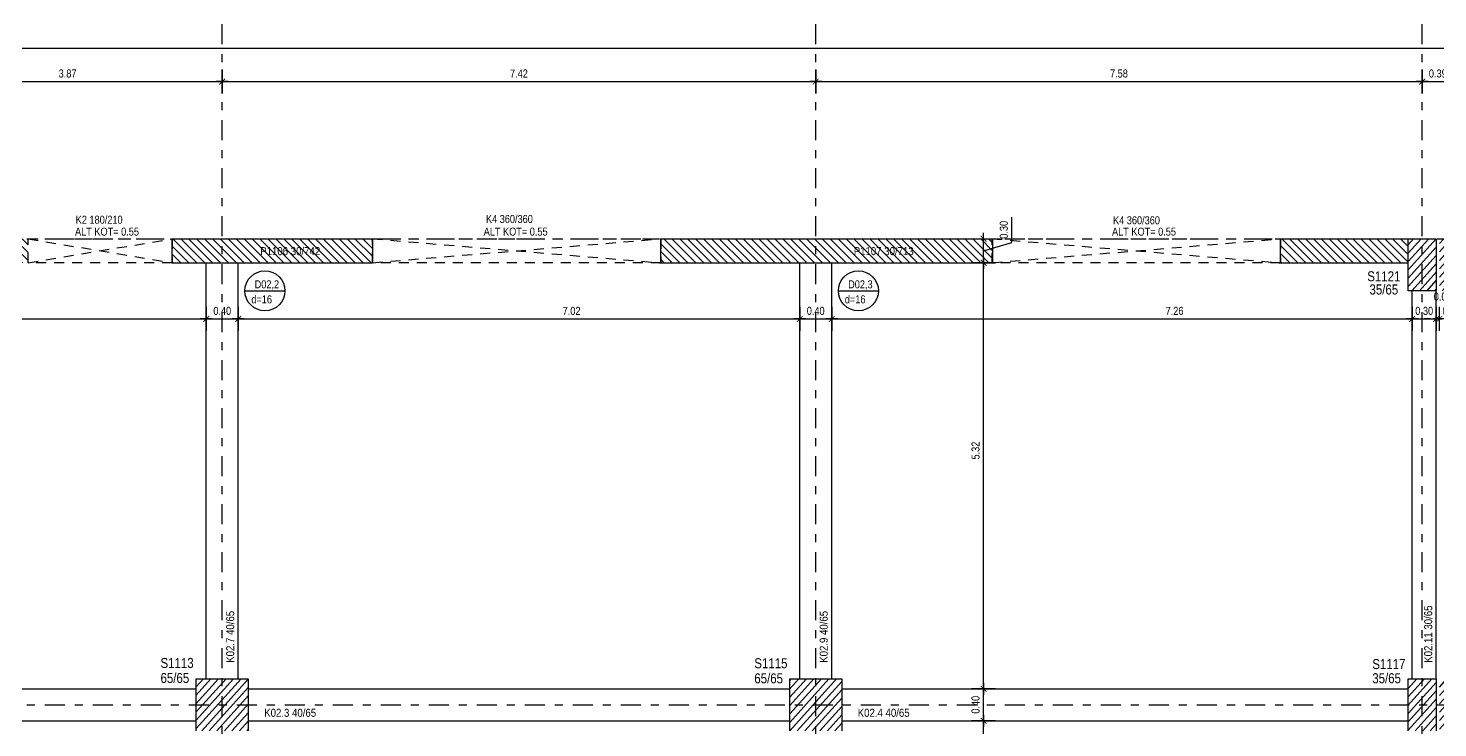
# Model space of a CAD drawing. Header units: metres. Extents: x 419734 to 420376, y 4564732 to 4565123.
# Drawn here: x 419997.74 to 420015.35, y 4565100 to 4565108.75 of the extents above; entities that cross this region are included whole.
import ezdxf

# ---------------------------------------------------------------- set-up
doc = ezdxf.new("R2010")
doc.units = ezdxf.units.M
doc.linetypes.add('NASCOSTA', pattern=[0.375, 0.25, -0.125])
doc.linetypes.add('TRATTO-PUNTO', pattern=[1, 0.5, -0.25, 0, -0.25])
doc.layers.get('Defpoints').update_dxf_attribs({"color": 5})
for name, color, linetype in [('SW_ASSI', 7, 'TRATTO-PUNTO'), ('SW_DIM', 33, 'Continuous'), ('SW_MAGRONE', 2, 'Continuous'), ('SW_SEZIONI_CARPENTERIA', 4, 'Continuous'), ('SW_TRATT_GRIGIO', 252, 'NASCOSTA'), ('SW_TRATTEGGIO_252', 252, 'Continuous'), ('SW_TXT_TESTI', 1, 'Continuous')]:
    doc.layers.add(name, color=color, linetype=linetype)
doc.styles.add('SWS', font='ARIALN.TTF')
doc.dimstyles.new('DIM-SW-50_m', dxfattribs={"dimtxt": 0.1, "dimasz": 0.075, "dimexe": 0.125, "dimexo": 0.125, "dimgap": 0.05, "dimtad": 1, "dimzin": 1, "dimdsep": 46, "dimtxsty": 'SWS', "dimblk1": 'D', "dimblk2": 'D', "dimsah": 1, "dimcen": 0.0075, "dimdle": 0.0625, "dimse1": 1, "dimse2": 1, "dimclrd": 256, "dimclre": 256, "dimclrt": 256, "dimazin": 0, "dimtfac": 0.75, "dimtmove": 1, "dimatfit": 3, "dimldrblk": 'D', "dimfxl": 0.125, "dimtvp": 1.5, "dimtolj": 1, "dimtzin": 0, "dimarcsym": 0})

# ---------------------------------------------------------------- blocks, each defined once
blk = doc.blocks.new('D')
for p, q in [((-1, 0), (1, 0)), ((0, 2), (0, -2))]:
    blk.add_line(p, q)
at = {"const_width": 0.141}
blk.add_lwpolyline([(0.48, 0.48), (-0.48, -0.48)], dxfattribs=at)
blk = doc.blocks.new('*D744')
at = {"layer": 'Defpoints', "color": 0, "ltscale": 0.5, "transparency": 16777216}
for p in [(419992.506, 4565104.951), (419999.962, 4565105.113), (419999.962, 4565105.113)]:
    blk.add_point(p, dxfattribs=at)
at = {"layer": 'SW_DIM', "lineweight": -2, "ltscale": 0.5, "transparency": 16777216}
blk.add_line((419992.581, 4565105.113), (419999.887, 4565105.113), dxfattribs=at)
at = {"layer": 'SW_DIM', "lineweight": -2, "ltscale": 0.5, "transparency": 16777216, "xscale": 0.075, "yscale": 0.075, "zscale": 0.075, "rotation": 180}
blk.add_blockref('D', (419992.506, 4565105.113), dxfattribs=at)
at = {"layer": 'SW_DIM', "lineweight": -2, "ltscale": 0.5, "transparency": 16777216, "xscale": 0.075, "yscale": 0.075, "zscale": 0.075}
blk.add_blockref('D', (419999.962, 4565105.113), dxfattribs=at)
at = {"layer": 'SW_DIM', "ltscale": 0.5, "transparency": 16777216, "insert": (419996.784, 4565105.214), "char_height": 0.1, "attachment_point": 5, "style": 'SWS'}
blk.add_mtext('\\A1;7.46', dxfattribs=at)
blk = doc.blocks.new('*D745')
at = {"layer": 'Defpoints', "color": 0, "ltscale": 0.5, "transparency": 16777216}
for p in [(419999.962, 4565105.113), (420000.362, 4565105.113), (420000.362, 4565105.113)]:
    blk.add_point(p, dxfattribs=at)
at = {"layer": 'SW_DIM', "lineweight": -2, "ltscale": 0.5, "transparency": 16777216}
blk.add_line((420000.037, 4565105.113), (420000.287, 4565105.113), dxfattribs=at)
at = {"layer": 'SW_DIM', "lineweight": -2, "ltscale": 0.5, "transparency": 16777216, "xscale": 0.075, "yscale": 0.075, "zscale": 0.075, "rotation": 180}
blk.add_blockref('D', (419999.962, 4565105.113), dxfattribs=at)
at = {"layer": 'SW_DIM', "lineweight": -2, "ltscale": 0.5, "transparency": 16777216, "xscale": 0.075, "yscale": 0.075, "zscale": 0.075}
blk.add_blockref('D', (420000.362, 4565105.113), dxfattribs=at)
at = {"layer": 'SW_DIM', "ltscale": 0.5, "transparency": 16777216, "insert": (420000.162, 4565105.214), "char_height": 0.1, "attachment_point": 5, "style": 'SWS'}
blk.add_mtext('\\A1;0.40', dxfattribs=at)
blk = doc.blocks.new('*D746')
at = {"layer": 'Defpoints', "color": 0, "ltscale": 0.5, "transparency": 16777216}
for p in [(420000.362, 4565105.113), (420007.379, 4565105.113), (420007.379, 4565105.113)]:
    blk.add_point(p, dxfattribs=at)
at = {"layer": 'SW_DIM', "lineweight": -2, "ltscale": 0.5, "transparency": 16777216}
blk.add_line((420000.437, 4565105.113), (420007.304, 4565105.113), dxfattribs=at)
at = {"layer": 'SW_DIM', "lineweight": -2, "ltscale": 0.5, "transparency": 16777216, "xscale": 0.075, "yscale": 0.075, "zscale": 0.075, "rotation": 180}
blk.add_blockref('D', (420000.362, 4565105.113), dxfattribs=at)
at = {"layer": 'SW_DIM', "lineweight": -2, "ltscale": 0.5, "transparency": 16777216, "xscale": 0.075, "yscale": 0.075, "zscale": 0.075}
blk.add_blockref('D', (420007.379, 4565105.113), dxfattribs=at)
at = {"layer": 'SW_DIM', "ltscale": 0.5, "transparency": 16777216, "insert": (420004.528, 4565105.214), "char_height": 0.1, "attachment_point": 5, "style": 'SWS'}
blk.add_mtext('\\A1;7.02', dxfattribs=at)
blk = doc.blocks.new('*D747')
at = {"layer": 'Defpoints', "color": 0, "ltscale": 0.5, "transparency": 16777216}
for p in [(420007.379, 4565105.113), (420007.779, 4565105.113), (420007.779, 4565105.113)]:
    blk.add_point(p, dxfattribs=at)
at = {"layer": 'SW_DIM', "lineweight": -2, "ltscale": 0.5, "transparency": 16777216}
blk.add_line((420007.454, 4565105.113), (420007.704, 4565105.113), dxfattribs=at)
at = {"layer": 'SW_DIM', "lineweight": -2, "ltscale": 0.5, "transparency": 16777216, "xscale": 0.075, "yscale": 0.075, "zscale": 0.075, "rotation": 180}
blk.add_blockref('D', (420007.379, 4565105.113), dxfattribs=at)
at = {"layer": 'SW_DIM', "lineweight": -2, "ltscale": 0.5, "transparency": 16777216, "xscale": 0.075, "yscale": 0.075, "zscale": 0.075}
blk.add_blockref('D', (420007.779, 4565105.113), dxfattribs=at)
at = {"layer": 'SW_DIM', "ltscale": 0.5, "transparency": 16777216, "insert": (420007.579, 4565105.214), "char_height": 0.1, "attachment_point": 5, "style": 'SWS'}
blk.add_mtext('\\A1;0.40', dxfattribs=at)
blk = doc.blocks.new('*D748')
at = {"layer": 'Defpoints', "color": 0, "ltscale": 0.5, "transparency": 16777216}
for p in [(420007.779, 4565105.113), (420015.034, 4565105.113), (420015.034, 4565105.113)]:
    blk.add_point(p, dxfattribs=at)
at = {"layer": 'SW_DIM', "lineweight": -2, "ltscale": 0.5, "transparency": 16777216}
blk.add_line((420007.854, 4565105.113), (420014.959, 4565105.113), dxfattribs=at)
at = {"layer": 'SW_DIM', "lineweight": -2, "ltscale": 0.5, "transparency": 16777216, "xscale": 0.075, "yscale": 0.075, "zscale": 0.075, "rotation": 180}
blk.add_blockref('D', (420007.779, 4565105.113), dxfattribs=at)
at = {"layer": 'SW_DIM', "lineweight": -2, "ltscale": 0.5, "transparency": 16777216, "xscale": 0.075, "yscale": 0.075, "zscale": 0.075}
blk.add_blockref('D', (420015.034, 4565105.113), dxfattribs=at)
at = {"layer": 'SW_DIM', "ltscale": 0.5, "transparency": 16777216, "insert": (420012.064, 4565105.214), "char_height": 0.1, "attachment_point": 5, "style": 'SWS'}
blk.add_mtext('\\A1;7.26', dxfattribs=at)
blk = doc.blocks.new('*D749')
at = {"layer": 'Defpoints', "color": 0, "ltscale": 0.5, "transparency": 16777216}
for p in [(420015.034, 4565105.113), (420015.334, 4565105.113), (420015.334, 4565105.113)]:
    blk.add_point(p, dxfattribs=at)
at = {"layer": 'SW_DIM', "lineweight": -2, "ltscale": 0.5, "transparency": 16777216}
blk.add_line((420015.109, 4565105.113), (420015.259, 4565105.113), dxfattribs=at)
at = {"layer": 'SW_DIM', "lineweight": -2, "ltscale": 0.5, "transparency": 16777216, "xscale": 0.075, "yscale": 0.075, "zscale": 0.075, "rotation": 180}
blk.add_blockref('D', (420015.034, 4565105.113), dxfattribs=at)
at = {"layer": 'SW_DIM', "lineweight": -2, "ltscale": 0.5, "transparency": 16777216, "xscale": 0.075, "yscale": 0.075, "zscale": 0.075}
blk.add_blockref('D', (420015.334, 4565105.113), dxfattribs=at)
at = {"layer": 'SW_DIM', "ltscale": 0.5, "transparency": 16777216, "insert": (420015.184, 4565105.214), "char_height": 0.1, "attachment_point": 5, "style": 'SWS'}
blk.add_mtext('\\A1;0.30', dxfattribs=at)
blk = doc.blocks.new('*D750')
at = {"layer": 'Defpoints', "color": 0, "ltscale": 0.5, "transparency": 16777216}
for p in [(420015.334, 4565105.113), (420015.374, 4565105.113), (420015.374, 4565105.113)]:
    blk.add_point(p, dxfattribs=at)
at = {"layer": 'SW_DIM', "lineweight": -2, "ltscale": 0.5, "transparency": 16777216}
for p, q in [((420015.259, 4565105.113), (420015.184, 4565105.113)), ((420015.334, 4565105.113), (420015.374, 4565105.113)), ((420015.449, 4565105.113), (420015.524, 4565105.113))]:
    blk.add_line(p, q, dxfattribs=at)
at = {"layer": 'SW_DIM', "lineweight": -2, "ltscale": 0.5, "transparency": 16777216, "xscale": 0.075, "yscale": 0.075, "zscale": 0.075}
blk.add_blockref('D', (420015.334, 4565105.113), dxfattribs=at)
at = {"layer": 'SW_DIM', "lineweight": -2, "ltscale": 0.5, "transparency": 16777216, "xscale": 0.075, "yscale": 0.075, "zscale": 0.075, "rotation": 180}
blk.add_blockref('D', (420015.374, 4565105.113), dxfattribs=at)
at = {"layer": 'SW_DIM', "ltscale": 0.5, "transparency": 16777216, "insert": (420015.415, 4565105.393), "char_height": 0.1, "attachment_point": 5, "style": 'SWS'}
blk.add_mtext('\\A1;0.04', dxfattribs=at)
blk = doc.blocks.new('*D751')
at = {"layer": 'Defpoints', "color": 0, "ltscale": 0.5, "transparency": 16777216}
for p in [(420015.374, 4565105.113), (420015.674, 4565105.113), (420015.674, 4565105.113)]:
    blk.add_point(p, dxfattribs=at)
at = {"layer": 'SW_DIM', "lineweight": -2, "ltscale": 0.5, "transparency": 16777216}
blk.add_line((420015.449, 4565105.113), (420015.599, 4565105.113), dxfattribs=at)
at = {"layer": 'SW_DIM', "lineweight": -2, "ltscale": 0.5, "transparency": 16777216, "xscale": 0.075, "yscale": 0.075, "zscale": 0.075, "rotation": 180}
blk.add_blockref('D', (420015.374, 4565105.113), dxfattribs=at)
at = {"layer": 'SW_DIM', "lineweight": -2, "ltscale": 0.5, "transparency": 16777216, "xscale": 0.075, "yscale": 0.075, "zscale": 0.075}
blk.add_blockref('D', (420015.674, 4565105.113), dxfattribs=at)
at = {"layer": 'SW_DIM', "ltscale": 0.5, "transparency": 16777216, "insert": (420015.524, 4565105.214), "char_height": 0.1, "attachment_point": 5, "style": 'SWS'}
blk.add_mtext('\\A1;0.30', dxfattribs=at)
blk = doc.blocks.new('*D789')
at = {"layer": 'Defpoints', "color": 0, "ltscale": 0.5, "transparency": 16777216}
for p in [(420009.678, 4565100.091), (420009.678, 4565100.091), (420009.818, 4565093.266)]:
    blk.add_point(p, dxfattribs=at)
at = {"layer": 'SW_DIM', "lineweight": -2, "ltscale": 0.5, "transparency": 16777216}
blk.add_line((420009.678, 4565093.341), (420009.678, 4565100.016), dxfattribs=at)
at = {"layer": 'SW_DIM', "lineweight": -2, "ltscale": 0.5, "transparency": 16777216, "xscale": 0.075, "yscale": 0.075, "zscale": 0.075}
for p, rotation in [((420009.678, 4565100.091), 90), ((420009.678, 4565093.266), 270)]:
    blk.add_blockref('D', p, dxfattribs=dict(at, rotation=rotation))
at = {"layer": 'SW_DIM', "ltscale": 0.5, "transparency": 16777216, "insert": (420009.577, 4565097.203), "char_height": 0.1, "attachment_point": 5, "rotation": 90, "style": 'SWS'}
blk.add_mtext('\\A1;6.83', dxfattribs=at)
blk = doc.blocks.new('*D790')
at = {"layer": 'Defpoints', "color": 0, "ltscale": 0.5, "transparency": 16777216}
for p in [(420009.678, 4565100.491), (420009.678, 4565100.491), (420009.678, 4565100.091)]:
    blk.add_point(p, dxfattribs=at)
at = {"layer": 'SW_DIM', "lineweight": -2, "ltscale": 0.5, "transparency": 16777216}
blk.add_line((420009.678, 4565100.166), (420009.678, 4565100.416), dxfattribs=at)
at = {"layer": 'SW_DIM', "lineweight": -2, "ltscale": 0.5, "transparency": 16777216, "xscale": 0.075, "yscale": 0.075, "zscale": 0.075}
for p, rotation in [((420009.678, 4565100.491), 90), ((420009.678, 4565100.091), 270)]:
    blk.add_blockref('D', p, dxfattribs=dict(at, rotation=rotation))
at = {"layer": 'SW_DIM', "ltscale": 0.5, "transparency": 16777216, "insert": (420009.577, 4565100.291), "char_height": 0.1, "attachment_point": 5, "rotation": 90, "style": 'SWS'}
blk.add_mtext('\\A1;0.40', dxfattribs=at)
blk = doc.blocks.new('*D791')
at = {"layer": 'Defpoints', "color": 0, "ltscale": 0.5, "transparency": 16777216}
for p in [(420009.448, 4565105.816), (420009.678, 4565105.816), (420009.678, 4565100.491)]:
    blk.add_point(p, dxfattribs=at)
at = {"layer": 'SW_DIM', "lineweight": -2, "ltscale": 0.5, "transparency": 16777216}
blk.add_line((420009.678, 4565100.566), (420009.678, 4565105.741), dxfattribs=at)
at = {"layer": 'SW_DIM', "lineweight": -2, "ltscale": 0.5, "transparency": 16777216, "xscale": 0.075, "yscale": 0.075, "zscale": 0.075}
for p, rotation in [((420009.678, 4565105.816), 90), ((420009.678, 4565100.491), 270)]:
    blk.add_blockref('D', p, dxfattribs=dict(at, rotation=rotation))
at = {"layer": 'SW_DIM', "ltscale": 0.5, "transparency": 16777216, "insert": (420009.577, 4565103.468), "char_height": 0.1, "attachment_point": 5, "rotation": 90, "style": 'SWS'}
blk.add_mtext('\\A1;5.32', dxfattribs=at)
blk = doc.blocks.new('*D792')
at = {"layer": 'Defpoints', "color": 0, "ltscale": 0.5, "transparency": 16777216}
for p in [(420009.448, 4565106.116), (420009.678, 4565106.116), (420009.448, 4565105.816)]:
    blk.add_point(p, dxfattribs=at)
at = {"layer": 'SW_DIM', "lineweight": -2, "ltscale": 0.5, "transparency": 16777216}
for p, q in [((420010.031, 4565106.071), (420010.031, 4565106.384)), ((420009.678, 4565105.966), (420010.031, 4565106.071)), ((420009.678, 4565105.891), (420009.678, 4565106.041))]:
    blk.add_line(p, q, dxfattribs=at)
at = {"layer": 'SW_DIM', "lineweight": -2, "ltscale": 0.5, "transparency": 16777216, "xscale": 0.075, "yscale": 0.075, "zscale": 0.075}
for p, rotation in [((420009.678, 4565106.116), 90), ((420009.678, 4565105.816), 270)]:
    blk.add_blockref('D', p, dxfattribs=dict(at, rotation=rotation))
at = {"layer": 'SW_DIM', "ltscale": 0.5, "transparency": 16777216, "insert": (420009.93, 4565106.228), "char_height": 0.1, "attachment_point": 5, "rotation": 90, "style": 'SWS'}
blk.add_mtext('\\A1;0.30', dxfattribs=at)
blk = doc.blocks.new('*D809')
at = {"layer": 'Defpoints', "color": 0, "ltscale": 0.5, "transparency": 16777216}
for p in [(420000.162, 4565108.08), (420000.162, 4565107.596), (419996.297, 4565106.116)]:
    blk.add_point(p, dxfattribs=at)
at = {"layer": 'SW_DIM', "lineweight": -2, "ltscale": 0.5, "transparency": 16777216}
blk.add_line((419996.372, 4565108.08), (420000.087, 4565108.08), dxfattribs=at)
at = {"layer": 'SW_DIM', "lineweight": -2, "ltscale": 0.5, "transparency": 16777216, "xscale": 0.075, "yscale": 0.075, "zscale": 0.075, "rotation": 180}
blk.add_blockref('D', (419996.297, 4565108.08), dxfattribs=at)
at = {"layer": 'SW_DIM', "lineweight": -2, "ltscale": 0.5, "transparency": 16777216, "xscale": 0.075, "yscale": 0.075, "zscale": 0.075}
blk.add_blockref('D', (420000.162, 4565108.08), dxfattribs=at)
at = {"layer": 'SW_DIM', "ltscale": 0.5, "transparency": 16777216, "insert": (419998.229, 4565108.181), "char_height": 0.1, "attachment_point": 5, "style": 'SWS'}
blk.add_mtext('\\A1;3.87', dxfattribs=at)
blk = doc.blocks.new('*D810')
at = {"layer": 'Defpoints', "color": 0, "ltscale": 0.5, "transparency": 16777216}
for p in [(420007.579, 4565108.08), (420000.162, 4565107.596), (420007.579, 4565107.645)]:
    blk.add_point(p, dxfattribs=at)
at = {"layer": 'SW_DIM', "lineweight": -2, "ltscale": 0.5, "transparency": 16777216}
blk.add_line((420000.237, 4565108.08), (420007.504, 4565108.08), dxfattribs=at)
at = {"layer": 'SW_DIM', "lineweight": -2, "ltscale": 0.5, "transparency": 16777216, "xscale": 0.075, "yscale": 0.075, "zscale": 0.075, "rotation": 180}
blk.add_blockref('D', (420000.162, 4565108.08), dxfattribs=at)
at = {"layer": 'SW_DIM', "lineweight": -2, "ltscale": 0.5, "transparency": 16777216, "xscale": 0.075, "yscale": 0.075, "zscale": 0.075}
blk.add_blockref('D', (420007.579, 4565108.08), dxfattribs=at)
at = {"layer": 'SW_DIM', "ltscale": 0.5, "transparency": 16777216, "insert": (420003.87, 4565108.181), "char_height": 0.1, "attachment_point": 5, "style": 'SWS'}
blk.add_mtext('\\A1;7.42', dxfattribs=at)
blk = doc.blocks.new('*D811')
at = {"layer": 'Defpoints', "color": 0, "ltscale": 0.5, "transparency": 16777216}
for p in [(420015.159, 4565108.08), (420007.579, 4565107.645), (420015.159, 4565107.653)]:
    blk.add_point(p, dxfattribs=at)
at = {"layer": 'SW_DIM', "lineweight": -2, "ltscale": 0.5, "transparency": 16777216}
blk.add_line((420007.654, 4565108.08), (420015.084, 4565108.08), dxfattribs=at)
at = {"layer": 'SW_DIM', "lineweight": -2, "ltscale": 0.5, "transparency": 16777216, "xscale": 0.075, "yscale": 0.075, "zscale": 0.075, "rotation": 180}
blk.add_blockref('D', (420007.579, 4565108.08), dxfattribs=at)
at = {"layer": 'SW_DIM', "lineweight": -2, "ltscale": 0.5, "transparency": 16777216, "xscale": 0.075, "yscale": 0.075, "zscale": 0.075}
blk.add_blockref('D', (420015.159, 4565108.08), dxfattribs=at)
at = {"layer": 'SW_DIM', "ltscale": 0.5, "transparency": 16777216, "insert": (420011.369, 4565108.181), "char_height": 0.1, "attachment_point": 5, "style": 'SWS'}
blk.add_mtext('\\A1;7.58', dxfattribs=at)
blk = doc.blocks.new('*D812')
at = {"layer": 'Defpoints', "color": 0, "ltscale": 0.5, "transparency": 16777216}
for p in [(420015.549, 4565108.08), (420015.159, 4565107.653), (420015.549, 4565107.668)]:
    blk.add_point(p, dxfattribs=at)
at = {"layer": 'SW_DIM', "lineweight": -2, "ltscale": 0.5, "transparency": 16777216}
blk.add_line((420015.234, 4565108.08), (420015.474, 4565108.08), dxfattribs=at)
at = {"layer": 'SW_DIM', "lineweight": -2, "ltscale": 0.5, "transparency": 16777216, "xscale": 0.075, "yscale": 0.075, "zscale": 0.075, "rotation": 180}
blk.add_blockref('D', (420015.159, 4565108.08), dxfattribs=at)
at = {"layer": 'SW_DIM', "lineweight": -2, "ltscale": 0.5, "transparency": 16777216, "xscale": 0.075, "yscale": 0.075, "zscale": 0.075}
blk.add_blockref('D', (420015.549, 4565108.08), dxfattribs=at)
at = {"layer": 'SW_DIM', "ltscale": 0.5, "transparency": 16777216, "insert": (420015.354, 4565108.181), "char_height": 0.1, "attachment_point": 5, "style": 'SWS'}
blk.add_mtext('\\A1;0.39', dxfattribs=at)
blk = doc.blocks.new('*D818')
at = {"layer": 'Defpoints', "color": 0, "ltscale": 0.5, "transparency": 16777216}
for p in [(419992.206, 4565108.494), (419992.206, 4565107.808), (420040.679, 4565107.808)]:
    blk.add_point(p, dxfattribs=at)
at = {"layer": 'SW_DIM', "lineweight": -2, "ltscale": 0.5, "transparency": 16777216}
blk.add_line((420040.604, 4565108.494), (419992.281, 4565108.494), dxfattribs=at)
at = {"layer": 'SW_DIM', "lineweight": -2, "ltscale": 0.5, "transparency": 16777216, "xscale": 0.075, "yscale": 0.075, "zscale": 0.075, "rotation": 180}
blk.add_blockref('D', (419992.206, 4565108.494), dxfattribs=at)
at = {"layer": 'SW_DIM', "lineweight": -2, "ltscale": 0.5, "transparency": 16777216, "xscale": 0.075, "yscale": 0.075, "zscale": 0.075}
blk.add_blockref('D', (420040.679, 4565108.494), dxfattribs=at)
at = {"layer": 'SW_DIM', "ltscale": 0.5, "transparency": 16777216, "insert": (420016.443, 4565108.595), "char_height": 0.1, "attachment_point": 5, "style": 'SWS'}
blk.add_mtext('\\A1;48.47', dxfattribs=at)

msp = doc.modelspace()

# ---------------------------------------------------------------- hatches: boundary and pattern name
at = {"layer": 'SW_TRATTEGGIO_252'}
h = msp.add_hatch(dxfattribs=at)
h.set_pattern_fill('_USER', color=256, scale=0.07, angle=228, pattern_type=0)
h.set_pattern_definition([(228, (419964.381146, 4565248.29178), (0.052020138, -0.046839142), [])])
h.paths.add_polyline_path([(419992.55641, 4565100.61554), (419992.20641, 4565100.61554), (419992.20641, 4565099.96554), (419992.55641, 4565099.96554)])
h.paths.add_polyline_path([(419999.83667, 4565099.96554), (420000.48667, 4565099.96554), (420000.48667, 4565100.61554), (419999.83667, 4565100.61554)])
h.paths.add_polyline_path([(420007.90409, 4565100.61554), (420007.25409, 4565100.61554), (420007.25409, 4565099.96554), (420007.90409, 4565099.96554)])
h.paths.add_polyline_path([(420015.33413, 4565100.61554), (420014.98413, 4565100.61554), (420014.98413, 4565099.96554), (420015.33413, 4565099.96554)])
h.paths.add_polyline_path([(420015.37413, 4565099.96554), (420015.72413, 4565099.96554), (420015.72413, 4565100.61554), (420015.37413, 4565100.61554)])
h.paths.add_polyline_path([(420015.72413, 4565106.11554), (420015.37413, 4565106.11554), (420015.37413, 4565105.46554), (420015.72413, 4565105.46554)])
h.paths.add_polyline_path([(420014.98413, 4565105.46554), (420015.33413, 4565105.46554), (420015.33413, 4565106.11554), (420014.98413, 4565106.11554)])
h.paths.add_polyline_path([(420015.72413, 4565093.61554), (420015.37413, 4565093.61554), (420015.37413, 4565092.96554), (420015.72413, 4565092.96554)])
h.paths.add_polyline_path([(420015.33413, 4565093.61554), (420014.98413, 4565093.61554), (420014.98413, 4565092.96554), (420015.33413, 4565092.96554)])
h.paths.add_polyline_path([(420000.48667, 4565093.31554), (419999.83667, 4565093.31554), (419999.83667, 4565092.96554), (420000.48667, 4565092.96554)])
h.paths.add_polyline_path([(420021.80413, 4565093.31554), (420021.15413, 4565093.31554), (420021.15413, 4565092.96554), (420021.80413, 4565092.96554)])
h = msp.add_hatch(dxfattribs=at)
h.set_pattern_fill('_USER', color=256, scale=0.07, angle=135, pattern_type=0)
h.set_pattern_definition([(135, (419964.381146, 4565248.29178), (-0.049497475, -0.049497475), [])])
h.paths.add_polyline_path([(420036.22913, 4565105.81554), (420037.10413, 4565105.81554), (420037.10413, 4565106.11554), (420035.82934, 4565106.11554), (420035.05413, 4565106.11554), (420035.05413, 4565105.81554), (420035.82934, 4565105.81554), (420035.92913, 4565105.81554), (420035.92913, 4565100.31554), (420031.67913, 4565100.31554), (420031.67913, 4565105.81554), (420032.65413, 4565105.81554), (420032.65413, 4565106.11554), (420031.27934, 4565106.11554), (420030.50413, 4565106.11554), (420030.50413, 4565105.81554), (420031.27934, 4565105.81554), (420031.37913, 4565105.81554), (420031.37913, 4565100.31554), (420027.12913, 4565100.31554), (420027.12913, 4565105.81554), (420028.10413, 4565105.81554), (420028.10413, 4565106.11554), (420026.72934, 4565106.11554), (420025.45413, 4565106.11554), (420025.45413, 4565105.81554), (420026.72934, 4565105.81554), (420026.82913, 4565105.81554), (420026.82913, 4565100.31554), (420021.57913, 4565100.31554), (420021.57913, 4565105.81554), (420023.05413, 4565105.81554), (420023.05413, 4565106.11554), (420021.17934, 4565106.11554), (420020.87913, 4565106.11554), (420020.87913, 4565105.81554), (420021.17934, 4565105.81554), (420021.27913, 4565105.81554), (420021.27913, 4565100.01554), (420027.12913, 4565100.01554), (420031.37913, 4565100.01554), (420031.67913, 4565100.01554), (420036.22913, 4565100.01554)])
h.paths.add_polyline_path([(420040.67913, 4565106.11554), (420039.50413, 4565106.11554), (420039.50413, 4565105.81554), (420040.37913, 4565105.81554), (420040.37913, 4565103.81554), (420040.67913, 4565103.81554)])
h.paths.add_polyline_path([(420040.67913, 4565100.61554), (420040.67913, 4565102.61554), (420040.37913, 4565102.61554), (420040.37913, 4565100.61554), (420040.37913, 4565096.46554), (420040.67913, 4565096.46554)])
h.paths.add_polyline_path([(420040.67913, 4565095.26554), (420040.37913, 4565095.26554), (420040.37913, 4565093.26554), (420039.87913, 4565093.26554), (420039.87913, 4565092.96554), (420040.67913, 4565092.96554)])
h.paths.add_polyline_path([(420037.47913, 4565093.26554), (420035.82934, 4565093.26554), (420034.57913, 4565093.26554), (420034.57913, 4565092.96554), (420035.82934, 4565092.96554), (420037.47913, 4565092.96554)])
h.paths.add_polyline_path([(420032.17913, 4565093.26554), (420031.27934, 4565093.26554), (420029.87913, 4565093.26554), (420029.87913, 4565092.96554), (420031.27934, 4565092.96554), (420032.17913, 4565092.96554)])
h.paths.add_polyline_path([(420028.67913, 4565093.26554), (420026.72934, 4565093.26554), (420026.42913, 4565093.26554), (420026.42913, 4565092.96554), (420026.72934, 4565092.96554), (420028.67913, 4565092.96554)])
h.paths.add_polyline_path([(420024.02913, 4565093.26554), (420023.37913, 4565093.26554), (420023.37913, 4565092.96554), (420024.02913, 4565092.96554)])
h.paths.add_polyline_path([(420022.17913, 4565093.26554), (420021.80413, 4565093.26554), (420021.80413, 4565092.96554), (420022.17913, 4565092.96554)])
h.paths.add_polyline_path([(420021.15413, 4565093.26554), (420020.87913, 4565093.26554), (420020.87913, 4565092.96554), (420021.15413, 4565092.96554)])
h.paths.add_polyline_path([(420018.47913, 4565093.26554), (420017.20313, 4565093.26554), (420017.20313, 4565092.96554), (420018.47913, 4565092.96554)])
h.paths.add_polyline_path([(420016.00313, 4565093.26554), (420015.72413, 4565093.26554), (420015.72413, 4565092.96554), (420016.00313, 4565092.96554)])
h.paths.add_polyline_path([(420014.98413, 4565093.26554), (420014.88413, 4565093.26554), (420014.88413, 4565092.96554), (420014.98413, 4565092.96554)])
h.paths.add_polyline_path([(420013.82413, 4565093.26554), (420013.3899, 4565093.26554), (420013.3899, 4565092.96554), (420013.82413, 4565092.96554)])
h.paths.add_polyline_path([(420009.7859, 4565093.26554), (420007.8543, 4565093.26554), (420005.69347, 4565093.26554), (420005.69347, 4565092.96554), (420007.8543, 4565092.96554), (420009.7859, 4565092.96554)])
h.paths.add_polyline_path([(420002.08947, 4565093.26554), (420000.48667, 4565093.26554), (420000.48667, 4565092.96554), (420002.08947, 4565092.96554)])
h.paths.add_polyline_path([(419999.83667, 4565093.26554), (419998.77675, 4565093.26554), (419998.77675, 4565092.96554), (419999.83667, 4565092.96554)])
h.paths.add_polyline_path([(419997.57675, 4565093.26554), (419996.57175, 4565093.26554), (419995.40641, 4565093.26554), (419995.40641, 4565092.96554), (419996.57175, 4565092.96554), (419997.57675, 4565092.96554)])
h.paths.add_polyline_path([(419993.00641, 4565093.26554), (419992.50641, 4565093.26554), (419992.50641, 4565095.26554), (419992.20641, 4565095.26554), (419992.20641, 4565092.96554), (419993.00641, 4565092.96554)])
h.paths.add_polyline_path([(419992.50641, 4565099.96554), (419992.20641, 4565099.96554), (419992.20641, 4565096.46554), (419992.50641, 4565096.46554)])
h.paths.add_polyline_path([(419992.50641, 4565102.61554), (419992.20641, 4565102.61554), (419992.20641, 4565100.61554), (419992.50641, 4565100.61554)])
h.paths.add_polyline_path([(419995.48641, 4565106.11554), (419992.20641, 4565106.11554), (419992.20641, 4565103.81554), (419992.50641, 4565103.81554), (419992.50641, 4565105.81554), (419995.48641, 4565105.81554)])
h.paths.add_polyline_path([(419997.73667, 4565106.11554), (419996.68641, 4565106.11554), (419996.68641, 4565105.81554), (419997.73667, 4565105.81554)])
h.paths.add_polyline_path([(420002.03967, 4565106.11554), (420000.43688, 4565106.11554), (419999.53667, 4565106.11554), (419999.53667, 4565105.81554), (420000.43688, 4565105.81554), (420002.03967, 4565105.81554)])
h.paths.add_polyline_path([(420009.7899, 4565106.11554), (420007.85409, 4565106.11554), (420005.64367, 4565106.11554), (420005.64367, 4565105.81554), (420007.85409, 4565105.81554), (420009.7899, 4565105.81554)])
h.paths.add_polyline_path([(420014.98413, 4565106.11554), (420013.3899, 4565106.11554), (420013.3899, 4565105.81554), (420014.98413, 4565105.81554)])
h.paths.add_polyline_path([(420016.62913, 4565106.11554), (420015.72413, 4565106.11554), (420015.72413, 4565105.81554), (420016.62913, 4565105.81554)])
h.paths.add_polyline_path([(420018.47913, 4565106.11554), (420017.82913, 4565106.11554), (420017.82913, 4565105.81554), (420018.47913, 4565105.81554)])
h.paths.add_polyline_path([(419996.68641, 4565106.11554), (419996.57175, 4565106.11554), (419996.57175, 4565105.81554), (419996.68641, 4565105.81554)])

# ---------------------------------------------------------------- linework, layer by layer
at = {"layer": 'SW_ASSI', "ltscale": 0.5}
for points in [[(420000.16167, 4565091.14662), (420000.16167, 4565109.00194)], [(420007.57909, 4565091.14662), (420007.57909, 4565109.00194)], [(420015.15913, 4565091.14662), (420015.15913, 4565109.00194)], [(419987.14444, 4565106.11554), (420041.63148, 4565106.11554)], [(419987.14444, 4565100.29054), (420041.63148, 4565100.29054)]]:
    msp.add_lwpolyline(points, dxfattribs=at)
at = {"layer": 'SW_MAGRONE'}
for points in [[(419999.53667, 4565106.11554), (420002.03967, 4565106.11554)], [(419999.53667, 4565105.81554), (419999.53667, 4565106.11554)], [(420002.03967, 4565106.11554), (420002.03967, 4565105.81554)], [(420005.64367, 4565106.11554), (420009.7899, 4565106.11554)], [(420005.64367, 4565105.81554), (420005.64367, 4565106.11554)], [(420009.7899, 4565106.11554), (420009.7899, 4565105.81554)], [(420013.3899, 4565106.11554), (420014.98413, 4565106.11554)], [(420013.3899, 4565105.81554), (420013.3899, 4565106.11554)], [(419999.53667, 4565105.81554), (420002.03967, 4565105.81554)], [(419999.96167, 4565100.61554), (419999.96167, 4565105.81554)], [(420000.36167, 4565100.61554), (420000.36167, 4565105.81554)], [(420005.64367, 4565105.81554), (420009.7899, 4565105.81554)], [(420007.37909, 4565100.61554), (420007.37909, 4565105.81554)], [(420007.77909, 4565100.61554), (420007.77909, 4565105.81554)], [(420013.3899, 4565105.81554), (420014.98413, 4565105.81554)], [(420015.03413, 4565100.61554), (420015.03413, 4565105.46554)], [(420015.33413, 4565100.61554), (420015.33413, 4565105.46554)], [(419992.55641, 4565100.49054), (419999.83667, 4565100.49054)], [(420000.48667, 4565100.49054), (420007.25409, 4565100.49054)], [(420007.90409, 4565100.49054), (420014.98413, 4565100.49054)], [(419992.55641, 4565100.09054), (419999.83667, 4565100.09054)], [(420000.48667, 4565100.09054), (420007.25409, 4565100.09054)], [(420007.90409, 4565100.09054), (420014.98413, 4565100.09054)]]:
    msp.add_lwpolyline(points, dxfattribs=at)
at = {"layer": 'SW_SEZIONI_CARPENTERIA'}
for points in [[(420014.98413, 4565105.46554), (420014.98413, 4565106.11554)], [(420014.98413, 4565106.11554), (420015.33413, 4565106.11554)], [(420015.33413, 4565106.11554), (420015.33413, 4565105.46554)], [(420015.33413, 4565105.46554), (420014.98413, 4565105.46554)], [(419999.83667, 4565100.61554), (420000.48667, 4565100.61554)], [(419999.83667, 4565099.96554), (419999.83667, 4565100.61554)], [(420000.48667, 4565100.61554), (420000.48667, 4565099.96554)], [(420007.25409, 4565100.61554), (420007.90409, 4565100.61554)], [(420007.25409, 4565099.96554), (420007.25409, 4565100.61554)], [(420007.90409, 4565100.61554), (420007.90409, 4565099.96554)], [(420014.98413, 4565099.96554), (420014.98413, 4565100.61554)], [(420014.98413, 4565100.61554), (420015.33413, 4565100.61554)], [(420015.33413, 4565100.61554), (420015.33413, 4565099.96554)]]:
    msp.add_lwpolyline(points, dxfattribs=at)
at = {"layer": 'SW_TRATT_GRIGIO', "ltscale": 0.5}
for points in [[(419997.73667, 4565105.81554), (419999.53667, 4565106.11554)], [(419997.73667, 4565106.11554), (419999.53667, 4565105.81554)], [(420002.03967, 4565105.81554), (420005.64367, 4565106.11554)], [(420002.03967, 4565106.11554), (420005.64367, 4565105.81554)], [(420009.7859, 4565105.81554), (420013.3899, 4565106.11554)], [(420009.7859, 4565106.11554), (420013.3899, 4565105.81554)]]:
    msp.add_lwpolyline(points, dxfattribs=at)
for points in [[(419997.73667, 4565106.11554), (419999.53667, 4565106.11554), (419999.53667, 4565105.81554), (419997.73667, 4565105.81554)], [(420002.03967, 4565106.11554), (420005.64367, 4565106.11554), (420005.64367, 4565105.81554), (420002.03967, 4565105.81554)], [(420009.7859, 4565106.11554), (420013.3899, 4565106.11554), (420013.3899, 4565105.81554), (420009.7859, 4565105.81554)]]:
    msp.add_lwpolyline(points, close=True, dxfattribs=at)
at = {"layer": 'SW_TXT_TESTI'}
for points in [[(420000.4453, 4565105.46486), (420000.9453, 4565105.46486)], [(420007.86272, 4565105.46486), (420008.36272, 4565105.46486)]]:
    msp.add_lwpolyline(points, dxfattribs=at)
for centre in [(420000.6953, 4565105.46486), (420008.11272, 4565105.46486)]:
    msp.add_circle(centre, 0.25, dxfattribs=at)

# ---------------------------------------------------------------- texts
at = {"layer": 'SW_TXT_TESTI', "color": 2, "style": 'SWS', "width": 1.05}
for s, p in [('P1106 30/742', (420000.63688, 4565105.91101)), ('P1107 30/713', (420008.05409, 4565105.91101)), ('K02.3 40/65', (420000.68667, 4565100.14054)), ('K02.4 40/65', (420008.10409, 4565100.14054))]:
    msp.add_text(s, height=0.1, dxfattribs=at).set_placement(p)
at = {"layer": 'SW_TXT_TESTI', "linetype": 'Continuous', "lineweight": -3, "style": 'SWS'}
for s, p in [('D02,2', (420000.56709, 4565105.49611)), ('D02,3', (420007.98451, 4565105.49611)), ('d=16', (420000.52571, 4565105.30861)), ('d=16', (420007.94313, 4565105.30861))]:
    msp.add_text(s, height=0.1, dxfattribs=at).set_placement(p)
at = {"layer": 'SW_TXT_TESTI', "color": 2, "style": 'SWS', "width": 1.05}
for s, p in [('K02.7 40/65', (420000.31167, 4565100.81554)), ('K02.9 40/65', (420007.72909, 4565100.81554)), ('K02.11 30/65', (420015.28413, 4565100.81554))]:
    msp.add_text(s, height=0.1, rotation=90, dxfattribs=at).set_placement(p)
at = {"layer": 'SW_TXT_TESTI', "char_height": 0.1, "attachment_point": 4, "line_spacing_factor": 0.8, "style": 'SWS'}
for s, insert in [('K2 180/210', (419998.33066, 4565106.35329)), ('{\\fArial Narrow|b0|i0|c162|p34;K4 }360/360', (420003.45776, 4565106.36249)), ('{\\fArial Narrow|b0|i0|c162|p34;K4 }360/360', (420011.29522, 4565106.34606)), ('{\\fArial Narrow|b0|i0|c162|p34;ALT KOT= 0.55}', (419998.32201, 4565106.2044)), ('{\\fArial Narrow|b0|i0|c162|p34;ALT KOT= 0.55}', (420003.4292, 4565106.2044)), ('{\\fArial Narrow|b0|i0|c162|p34;ALT KOT= 0.55}', (420011.28243, 4565106.2044))]:
    msp.add_mtext(s, dxfattribs=dict(at, insert=insert))
at = {"layer": 'SW_TXT_TESTI', "color": 2, "char_height": 0.125, "style": 'SWS'}
for s, insert, width, attachment_point, line_spacing_factor in [('S1121 35/65', (420014.67936, 4565105.70926), 0.4161221, 2, 0.792278), ('S1113 65/65', (419999.39065, 4565100.87576), 0.4195436, 1, 0.899909), ('S1115 65/65', (420006.81191, 4565100.87236), 0.4161221, 1, 0.906687), ('S1117 35/65', (420014.53532, 4565100.86226), 0.4161221, 1, 0.851462)]:
    msp.add_mtext(s, dxfattribs=dict(at, insert=insert, width=width, attachment_point=attachment_point, line_spacing_factor=line_spacing_factor))

# ---------------------------------------------------------------- dimensions: what is measured, and where the dimension line sits
at = {"layer": 'SW_DIM', "ltscale": 0.5}
for base, p1, p2, picture, middle in [((419992.20641, 4565108.49403), (420040.67913, 4565107.80806), (419992.20641, 4565107.80806), '*D818', (420016.44277, 4565108.59509)), ((420000.16167, 4565108.08041), (419996.29654, 4565106.11554), (420000.16167, 4565107.59629), '*D809', (419998.2291, 4565108.18147)), ((420007.57909, 4565108.08041), (420000.16167, 4565107.59629), (420007.57909, 4565107.64464), '*D810', (420003.87038, 4565108.18061)), ((420015.15913, 4565108.08041), (420007.57909, 4565107.64464), (420015.15913, 4565107.65275), '*D811', (420011.36911, 4565108.18147)), ((420015.54913, 4565108.08041), (420015.15913, 4565107.65275), (420015.54913, 4565107.66791), '*D812', (420015.35413, 4565108.18147)), ((420000.36167, 4565105.11321), (419999.96167, 4565105.11321), (420000.36167, 4565105.11321), '*D745', (420000.16167, 4565105.21427)), ((420007.77909, 4565105.11321), (420007.37909, 4565105.11321), (420007.77909, 4565105.11321), '*D747', (420007.57909, 4565105.21427))]:
    dim = msp.add_linear_dim(base=base, p1=p1, p2=p2, dimstyle='DIM-SW-50_m', dxfattribs=at)
    dim.commit()
    dim.dimension.update_dxf_attribs({"geometry": picture, "text_midpoint": middle})
for base, p1, p2, picture, middle in [((420009.67811, 4565106.11554), (420009.44836, 4565105.81554), (420009.44836, 4565106.11554), '*D792', (420009.93022, 4565106.12149)), ((420009.67811, 4565100.49054), (420009.67811, 4565100.09054), (420009.67811, 4565100.49054), '*D790', (420009.57705, 4565100.29054))]:
    dim = msp.add_linear_dim(base=base, p1=p1, p2=p2, angle=90, dimstyle='DIM-SW-50_m', dxfattribs=at)
    dim.commit()
    dim.dimension.update_dxf_attribs({"geometry": picture, "text_midpoint": middle})
for base, p1, p2, picture, middle in [((420009.6781064767, 4565105.8155362597), (420009.6781064742, 4565100.4905362586), (420009.4483606354, 4565105.8155362578), '*D791', (420009.6781064742, 4565103.4684092812)), ((420009.6781064767, 4565100.0905362619), (420009.8180652002, 4565093.2655362561), (420009.6781064742, 4565100.09053626), '*D789', (420009.6781064742, 4565097.2026895741))]:
    dim = msp.add_linear_dim(base=base, p1=p1, p2=p2, angle=90, dimstyle='DIM-SW-50_m', dxfattribs=at)
    dim.commit()
    dim.dimension.update_dxf_attribs({"geometry": picture, "text_midpoint": middle, "dimtype": 160})
for base, p1, p2, picture, middle in [((420015.37413, 4565105.11321), (420015.33413, 4565105.11321), (420015.37413, 4565105.11321), '*D750', (420015.41505, 4565105.29155)), ((419999.96167, 4565105.11321), (419992.50641, 4565104.95117), (419999.96167, 4565105.11321), '*D744', (419996.78438, 4565105.11321)), ((420007.37909, 4565105.11321), (420000.36167, 4565105.11321), (420007.37909, 4565105.11321), '*D746', (420004.52751, 4565105.11321)), ((420015.03413, 4565105.11321), (420007.77909, 4565105.11321), (420015.03413, 4565105.11321), '*D748', (420012.06436, 4565105.11321)), ((420015.33413, 4565105.11321), (420015.03413, 4565105.11321), (420015.33413, 4565105.11321), '*D749', (420015.18413, 4565105.11321)), ((420015.67413, 4565105.11321), (420015.37413, 4565105.11321), (420015.67413, 4565105.11321), '*D751', (420015.52413, 4565105.11321))]:
    dim = msp.add_linear_dim(base=base, p1=p1, p2=p2, dimstyle='DIM-SW-50_m', dxfattribs=at)
    dim.commit()
    dim.dimension.update_dxf_attribs({"geometry": picture, "text_midpoint": middle, "dimtype": 160})

doc.saveas('drawing.dxf')
